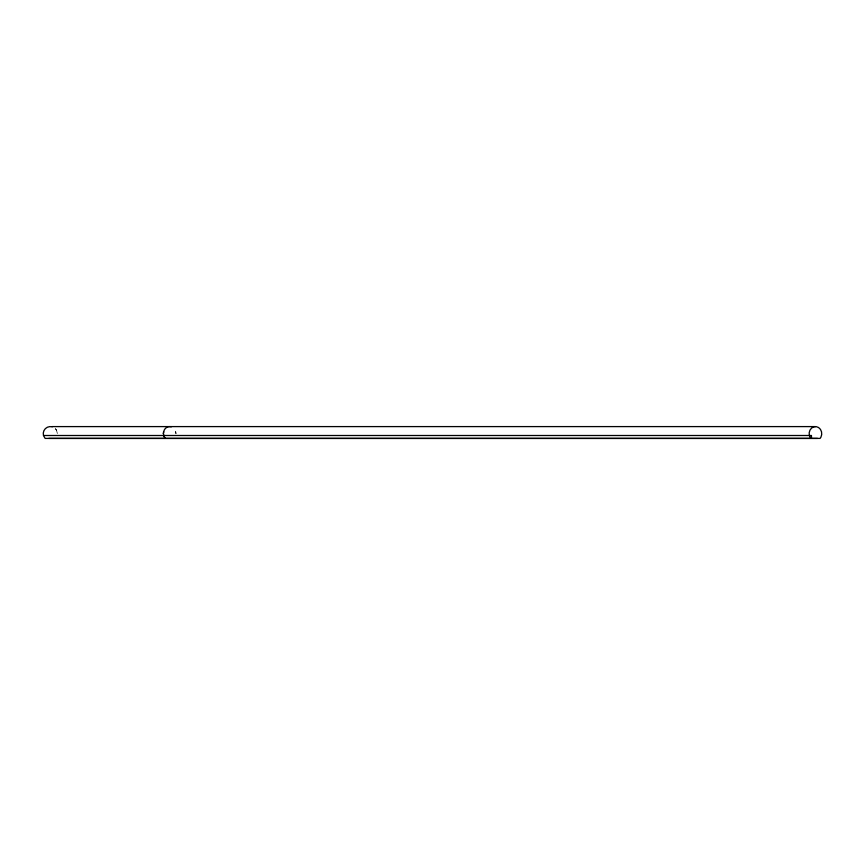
<?xml version="1.0" encoding="UTF-8"?>
<svg xmlns="http://www.w3.org/2000/svg" width="865" height="865" viewBox="0 0 865 865"><rect width="100%" height="100%" fill="white"/><g stroke="black" fill="none" stroke-linecap="round" stroke-linejoin="round"><path stroke-width="0.65" stroke-dasharray="4.33 3.24" d="M175.746 431.84L175.963 433.679L175.746 431.84A7.082 6.304 90 0 0 174.114 428.672M56.474 430.132L55.338 428.672A7.082 7.082 0 0 1 57.425 433.679L56.474 430.132"/><path stroke-width="1.3" d="M163.572 435.506L164.999 438.404L163.355 433.679L164.199 430.132A7.082 6.304 90 0 1 171.292 426.834M163.355 433.679L163.572 431.84M52.181 426.596L815.446 426.596M810.786 438.404L809.348 435.506A7.082 6.304 -90 0 1 816.268 426.65A7.082 6.304 -90 0 1 820.907 437.214L820.096 438.404L45.11 438.404L43.488 435.506L811.457 435.506L811.457 438.404M817.49 438.404L48.775 438.404M43.488 435.506A7.082 7.082 0 0 1 52.17 426.834"/></g></svg>
